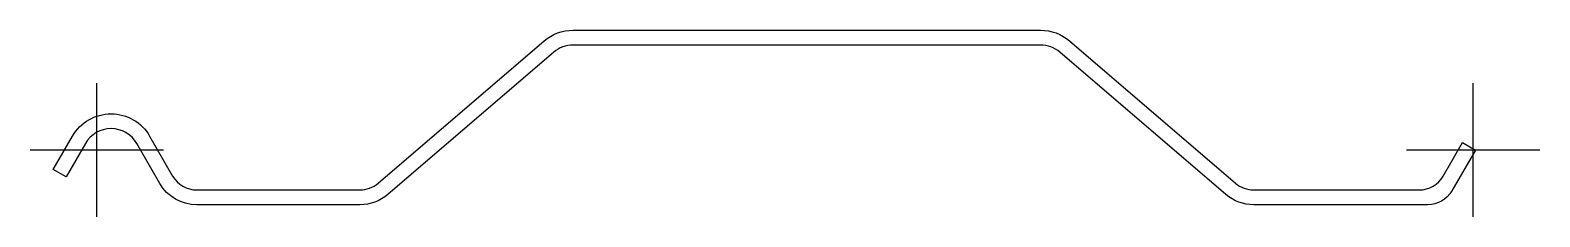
# Model space of a CAD drawing. Header units: millimetres. Extents: x -36 to 778, y -36 to 65.
import ezdxf

# ---------------------------------------------------------------- set-up
doc = ezdxf.new("R2010")
doc.units = ezdxf.units.MM
doc.linetypes.add('DASHED', pattern=[19.05, 12.7, -6.35])
doc.layers.add('ref', color=251, linetype='Continuous', plot=False)

msp = doc.modelspace()

# ---------------------------------------------------------------- linework, layer by layer
msp.add_lwpolyline([(508.82, 64.5, -0.178879), (524.43, 58.73), (613.93, -17.89, 0.178879), (623.69, -21.5), (712.89, -21.5, 0.267949), (725.88, -14), (736.27, 4), (743.2, 0), (730.5, -22, -0.267949), (717.51, -29.5), (623.69, -29.5, -0.178879), (608.73, -23.97), (519.23, 52.65, 0.178879), (508.82, 56.5), (256.71, 56.5, 0.178879), (246.31, 52.65), (156.8, -23.97, -0.178879), (141.84, -29.5), (53.84, -29.5, -0.267949), (33.93, -18), (21.51, 3.5, 0.57735), (-6.2, 3.5), (-16.59, -14.5), (-23.52, -10.5), (-13.13, 7.5, -0.57735), (28.44, 7.5), (40.85, -14, 0.267949), (53.84, -21.5), (141.84, -21.5, 0.178879), (151.6, -17.89), (241.1, 58.73, -0.178879), (256.71, 64.5)], format="xyb", close=True)
at = {"layer": 'ref', "linetype": 'DASHED', "ltscale": 20}
for p, q in [((0, -35.95), (0, 35.95)), ((742, -35.95), (742, 35.95)), ((35.95, 0), (-35.95, 0)), ((777.95, 0), (706.05, 0))]:
    msp.add_line(p, q, dxfattribs=at)

doc.saveas('drawing.dxf')
